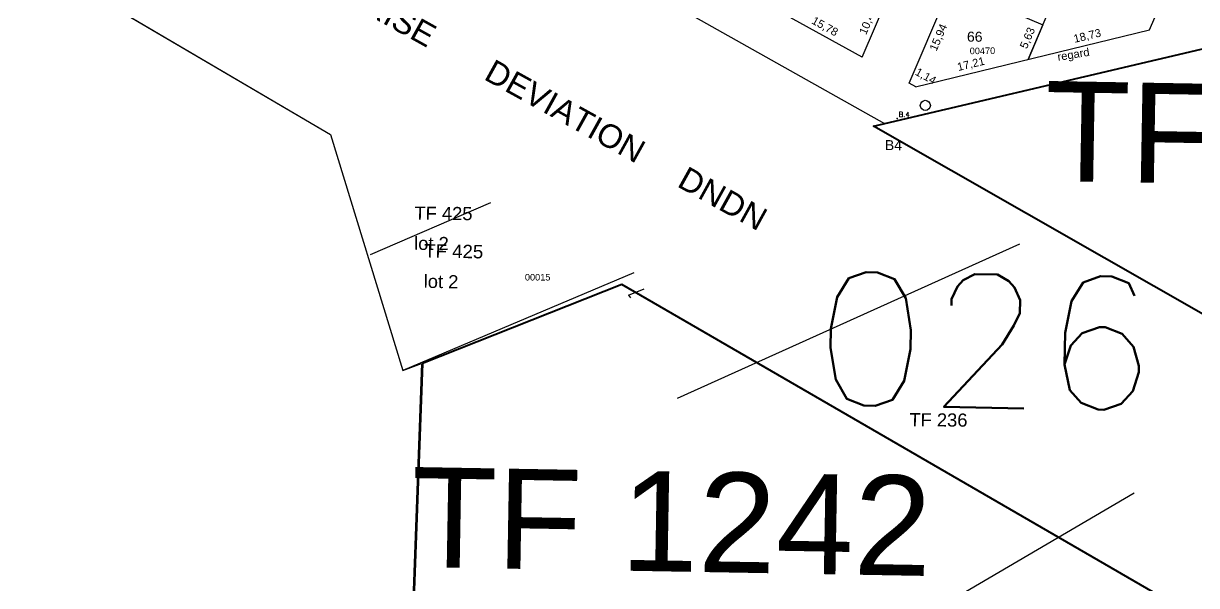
# Model space of a CAD drawing. Header units: metres. Extents: x 0 to 1324930, y 0 to 1631912.
# Drawn here: x 253125 to 253303.7, y 1629361.1 to 1629446.8 of the extents above; entities that cross this region are included whole.
import ezdxf
from ezdxf.enums import TextEntityAlignment as Align

# ---------------------------------------------------------------- set-up
doc = ezdxf.new("R2010")
doc.units = ezdxf.units.M
doc.header["$MEASUREMENT"] = 0
for name, color, linetype in [('A_revoir_niveau_0', 7, 'Continuous'), ('limites_parcelles', 7, 'Continuous'), ('limites_sections', 7, 'Continuous'), ('limites_tf', 7, 'Continuous'), ('numero_lot', 7, 'Continuous'), ('numero_parcelle', 7, 'Continuous'), ('toponymie', 7, 'Continuous')]:
    doc.layers.add(name, color=color, linetype=linetype)
for name, color, linetype, lineweight in [('Numero_TF', 7, 'Continuous', 0), ('TITRE FONCIER', 7, 'Continuous', 0), ('TopoMat', 4, 'Continuous', 0), ('YORO', 6, 'Continuous', 0)]:
    doc.layers.add(name, color=color, linetype=linetype, lineweight=lineweight)
doc.styles.get("Standard").update_dxf_attribs({"font": 'txt.shx'})
doc.styles.add('Style-Arial', font='arial.ttf')
doc.styles.add('Style-txt', font='txt.shx')

# ---------------------------------------------------------------- blocks, each defined once
blk = doc.blocks.new('TCPOINT_107')
at = {"color": 0}
blk.add_point((0, 0), dxfattribs=at)
at = {"layer": 'TopoMat'}
blk.add_attdef('MAT', (0.00635, 0.00635), '', height=0.01905, dxfattribs=at)
at = {"layer": 'YORO'}
blk.add_attdef('ALT', text='', height=0.01905, dxfattribs=at).set_placement((0.00635, -0.00635), align=Align.TOP_LEFT)

msp = doc.modelspace()

# ---------------------------------------------------------------- linework, layer by layer
at = {"layer": 'A_revoir_niveau_0'}
for p, q in [((253259.92718, 1629437.70509), (253311.69682, 1629558.69786)), ((253278.05834, 1629441.33867), (253316.27982, 1629530.66753)), ((253296.55467, 1629445.82572), (253329.17547, 1629522.06503)), ((253252.77945, 1629441.66194), (253167.14993, 1629489.06484)), ((253252.77945, 1629441.66194), (253264.5735, 1629469.22626)), ((253266.29808, 1629452.59476), (253280.30939, 1629446.59969)), ((253260.88788, 1629437.17327), (253296.55467, 1629445.82572)), ((253280.30939, 1629446.59969), (253278.05834, 1629441.33867)), ((253294.55812, 1629441.1595), (253294.56296, 1629441.17081)), ((253260.93689, 1629437.14613), (253259.92718, 1629437.70509)), ((253196.15891, 1629419.46614), (253177.79181, 1629411.54062)), ((253217.17797, 1629405.4097), (253219.56574, 1629406.38035)), ((253217.17797, 1629405.4097), (253217.45334, 1629404.98799))]:
    msp.add_line(p, q, dxfattribs=at)
msp.add_circle((253262.40053, 1629434.32783), 0.76931, dxfattribs=at)
msp.add_circle((253262.40053, 1629434.32783), 0.76931, dxfattribs=at)
at = {"layer": 'limites_parcelles'}
for p, q in [((252938.1302, 1629566.96995), (253171.77672, 1629429.90883)), ((253276.74286, 1629413.19521), (253224.57709, 1629389.65767)), ((253260.80037, 1629355.69753), (253294.20934, 1629375.26513))]:
    msp.add_line(p, q, dxfattribs=at)
at = {"layer": 'limites_tf', "color": 5, "linetype": 'Continuous', "lineweight": 30}
msp.add_line((253217.99, 1629408.81184), (253182.78504, 1629393.90796), dxfattribs=at)
at = {"layer": 'limites_tf', "color": 5, "linetype": 'Continuous', "lineweight": 30, "flags": 128}
for points in [[(252938.12929, 1629566.97048), (253171.77581, 1629429.90937), (253182.79447, 1629393.91847), (253185.64831, 1629394.99673), (253183.50842, 1629336.85917), (253177.57993, 1629336.0275), (253151.62666, 1629342.99279), (253089.50307, 1629373.58324), (253049.85666, 1629376.14305), (253034.54822, 1629359.50071), (253029.5758, 1629330.69801), (252911.70164, 1629358.70232), (252888.98681, 1629371.9114), (252880.20914, 1629457.83773), (252934.04656, 1629543.16193), (252938.12929, 1629566.97048)], [(253313.43, 1629558.87), (253341.28, 1629492.46), (253341.38, 1629451.55), (253256.21, 1629431.51), (253169.9, 1629480.07), (253168.18, 1629498.01), (253185.34, 1629537.12), (253231.51, 1629551.39), (253313.43, 1629558.87)]]:
    msp.add_lwpolyline(points, close=True, dxfattribs=at)
at = {"layer": 'limites_tf', "color": 5, "lineweight": 40, "flags": 128}
msp.add_lwpolyline([(253340.9755, 1629451.50436), (253360.83853, 1629443.17166), (253335.04498, 1629385.17145), (253289.66724, 1629411.07047), (253254.50203, 1629431.14191), (253340.9755, 1629451.50436)], close=True, dxfattribs=at)
at = {"layer": 'limites_tf', "color": 5, "linetype": 'Continuous', "lineweight": 30}
msp.add_3dface([(253216.15956, 1629407.03547), (253306.77113, 1629354.55912), (253183.64136, 1629336.90766), (253185.78037, 1629394.99443)], dxfattribs=at)
at = {"layer": 'limites_tf', "color": 5, "lineweight": 40}
msp.add_3dface([(253185.78037, 1629394.99443), (253183.64136, 1629336.90766), (253306.77113, 1629354.55912), (253216.15956, 1629407.03547)], dxfattribs=at)

# ---------------------------------------------------------------- block references
at = {"layer": 'A_revoir_niveau_0', "xscale": 40, "yscale": 40, "zscale": 40, "rotation": 359.3981}
msp.add_blockref('TCPOINT_107', (253258.08712, 1629432.3186), dxfattribs=at).add_auto_attribs({'MAT': 'B.4'})

# ---------------------------------------------------------------- texts
at = {"layer": 'limites_sections', "color": 92, "lineweight": 30, "style": 'Style-txt'}
msp.add_text('026', height=20.32, rotation=359.0028, dxfattribs=at).set_placement((253271.49497, 1629398.41975), align=Align.MIDDLE_CENTER)
at = {"layer": 'numero_lot', "color": 7, "linetype": 'Continuous', "lineweight": 0, "char_height": 2, "attachment_point": 1, "line_spacing_factor": 0.6, "style": 'Style-Arial'}
for insert, rotation in [((253184.51357, 1629414.31486), 359.4799765), ((253185.98061, 1629408.52824), 359.0027744)]:
    msp.add_mtext('lot 2', dxfattribs=dict(at, insert=insert, rotation=rotation))
at = {"layer": 'numero_parcelle', "color": 5, "char_height": 1, "attachment_point": 1, "style": 'Style-txt'}
for s, insert, rotation, line_spacing_factor in [('\\fArial|b0|i0|c00|p39;00470', (253269.15521, 1629443.12103), 0.6810339, 0.779643), ('\\fArial|b0|i0|c00|p39;00015', (253201.38089, 1629408.63562), 0.0028075, 0.6)]:
    msp.add_mtext(s, dxfattribs=dict(at, insert=insert, rotation=rotation, line_spacing_factor=line_spacing_factor))
at = {"layer": 'numero_tf', "color": 4, "linetype": 'Continuous', "lineweight": 0, "style": 'Style-Arial'}
for s, height, rotation, p in [('TF 1242', 15.24, 359.0028, (253280.4862, 1629422.81229)), ('TF 236', 2, 359.48, (253259.96521, 1629385.43563)), ('TF 1242', 15.24, 359.0028, (253183.95538, 1629363.98062))]:
    msp.add_text(s, height=height, rotation=rotation, dxfattribs=at).set_placement(p)
at = {"layer": 'TITRE FONCIER', "color": 2, "linetype": 'Continuous', "lineweight": 0, "style": 'Style-Arial'}
for height, rotation, p in [(2, 359.48, (253184.53706, 1629416.90317)), (2.032, 359.0028, (253186.02638, 1629411.15764))]:
    msp.add_text('TF 425 ', height=height, rotation=rotation, dxfattribs=at).set_placement(p)
at = {"layer": 'toponymie', "attachment_point": 7, "line_spacing_factor": 0.6}
for s, insert, char_height, rotation in [('\\fArial|b0|i0|c00|p39;EMPRISE       DEVIATION     DNDN', (253166.92857, 1629453.85886), 3.556, 330.9986535), ('\\fArial|b0|i0|c00|p39;EMPRISE       DEVIATION     DNDN', (253166.92857, 1629453.85886), 3.556, 330.9986535), ('\\fArial|b0|i0|c00|p39;15,78', (253244.8435, 1629446.6779), 1.2192, 331.0318658), ('\\fArial|b0|i0|c00|p39;15,78', (253244.8435, 1629446.6779), 1.2192, 331.0318658), ('\\fArial|b0|i0|c00|p39;10,41', (253253.57387, 1629444.90435), 1.2192, 66.8397483), ('\\fArial|b0|i0|c00|p39;10,41', (253253.57387, 1629444.90435), 1.2192, 66.8397483), ('\\fArial|b0|i0|c00|p39;15,94', (253264.30323, 1629442.40795), 1.2192, 66.8352042), ('\\fArial|b0|i0|c00|p39;15,94', (253264.30323, 1629442.40795), 1.2192, 66.8352042), ('\\fArial|b0|i0|c00|p39;5,63', (253278.07044, 1629442.75201), 1.2192, 66.8352042), ('\\fArial|b0|i0|c00|p39;5,63', (253278.07044, 1629442.75201), 1.2192, 66.8352042), ('\\fArial|b0|i0|c00|p39;18,73', (253285.19834, 1629443.63143), 1.2192, 13.6360695), ('\\fArial|b0|i0|c00|p39;18,73', (253285.19834, 1629443.63143), 1.2192, 13.6360695), ('\\fArial|b0|i0|c00|p39;66', (253268.73875, 1629444.02138), 1.524, 359.3980969), ('\\fArial|b0|i0|c00|p39;regard', (253282.69811, 1629440.73904), 1.2192, 9.3141177), ('\\fArial|b0|i0|c00|p39;17,21', (253267.4721, 1629439.3312), 1.2192, 13.6360695), ('\\fArial|b0|i0|c00|p39;17,21', (253267.4721, 1629439.3312), 1.2192, 13.6360695), ('\\fArial|b0|i0|c00|p39;1,14', (253260.61599, 1629438.86158), 1.2192, 331.0318658), ('\\fArial|b0|i0|c00|p39;1,14', (253260.61599, 1629438.86158), 1.2192, 331.0318658), ('\\fArial|b0|i0|c00|p39;B4', (253256.23304, 1629427.51769), 1.524, 359.3980969), ('\\fArial|b0|i0|c00|p39;B4', (253256.23304, 1629427.51769), 1.524, 359.3980969)]:
    msp.add_mtext(s, dxfattribs=dict(at, insert=insert, char_height=char_height, rotation=rotation))

doc.saveas('drawing.dxf')
